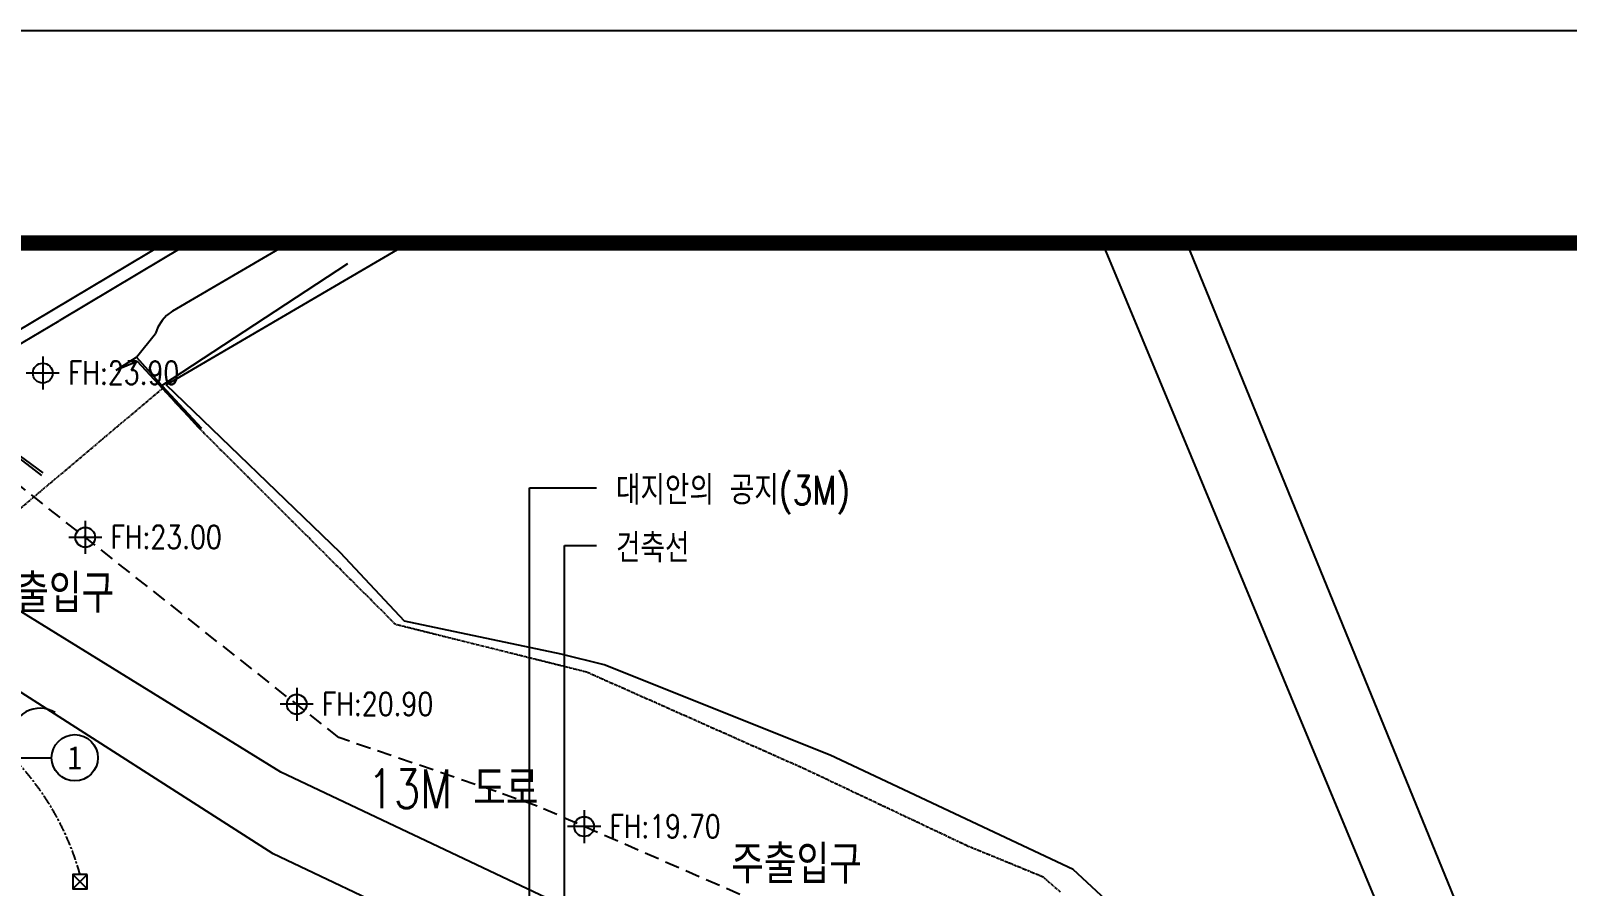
# Model space of a CAD drawing. Header units: millimetres. Extents: x 1145859089 to 1147511753, y -1047484727 to -1047247487.
# Drawn here: x 1146313392 to 1146393049, y -1047291838 to -1047247487 of the extents above; entities that cross this region are included whole.
import ezdxf
from ezdxf.enums import TextEntityAlignment as Align
from ezdxf.xclip import XClip

# ---------------------------------------------------------------- set-up
doc = ezdxf.new("R2010")
doc.units = ezdxf.units.MM
doc.header["$LTSCALE"] = 100
doc.header["$MEASUREMENT"] = 0
doc.header["$XCLIPFRAME"] = 2
for name, pattern in [('CENTERX2', [4, 2.5, -0.5, 0.5, -0.5]), ('단지배치도$0$HID', [2.3, 1.5, -0.8]), ('단지배치도$0$PHANTOM', [2.5, 1.25, -0.25, 0.25, -0.25, 0.25, -0.25])]:
    doc.linetypes.add(name, pattern=pattern)
doc.layers.get('0').update_dxf_attribs({"linetype": 'CONTINUOUS'})
doc.layers.get('Defpoints').update_dxf_attribs({"linetype": 'CONTINUOUS'})
for name, color, linetype in [('0-BLOCK', 2, 'CONTINUOUS'), ('L-지중매입', 3, 'CENTERX2'), ('SHEET', 7, 'CONTINUOUS'), ('SHEET$0$BDR', 4, 'CONTINUOUS'), ('SHEET$0$sheet', 3, 'CONTINUOUS'), ('TEXT-기호', 2, 'CONTINUOUS'), ('XREF', 135, 'CONTINUOUS'), ('단지배치도$0$S240910', 33, 'CONTINUOUS'), ('단지배치도$0$W240910', 135, 'CONTINUOUS')]:
    doc.layers.add(name, color=color, linetype=linetype)
doc.styles.add('단지배치도$0$WS1', font='romans.shx', dxfattribs={"width": 0.8, "bigfont": 'whgtxt.shx'})
doc.styles.add('돋움체', font='DotumChe.ttf')

# ---------------------------------------------------------------- blocks, each defined once
blk = doc.blocks.new('단지배치도$0$zw$9902')
at = {"layer": '단지배치도$0$W240910'}
for p, q in [((72254, 124363), (51608, 112076)), ((52087, 109368), (63788, 116196)), ((52042, 113080), (28869, 99285)), ((51608, 112076), (46186, 108847)), ((51523, 105499), (61156, 111817)), ((52087, 109368), (51763, 109127)), ((35841, 102692), (46186, 108847)), ((51315, 108509), (51192, 108191)), ((51533, 108857), (51315, 108509)), ((51763, 109127), (51533, 108857)), ((50199, 106963), (51192, 108191)), ((45343, 106991), (45343, 105276)), ((49154, 106294), (50199, 106963)), ((50199, 106963), (51523, 105499)), ((46200, 106133), (44485, 106133)), ((50257, 106729), (49154, 106294)), ((53514, 103204), (50257, 106729)), ((51523, 105499), (53570, 103282)), ((45371, 100957), (40627, 104399)), ((40627, 104399), (45285, 100824)), ((70581, 71593), (70581, 100184)), ((70581, 100184), (74052, 100184)), ((47545, 98476), (47545, 96762)), ((48402, 97619), (46688, 97619)), ((72392, 97198), (74052, 97198)), ((72392, 74054), (72392, 97198)), ((57685, 85441), (43900, 93971)), ((57289, 81207), (40437, 92002)), ((58508, 89822), (58508, 88108)), ((59365, 88965), (57650, 88965)), ((71443, 78927), (57685, 85441)), ((73410, 83483), (73410, 81768)), ((74267, 82625), (72553, 82625)), ((97690, 62074), (57289, 81207))]:
    blk.add_line(p, q, dxfattribs=at)
at = {"layer": '단지배치도$0$W240910', "linetype": '단지배치도$0$HID', "ltscale": 5}
for p, q in [((13350, 97776), (51526, 123029)), ((60693, 87240), (17903, 121018)), ((68851, 84441), (60693, 87240)), ((70975, 83687), (68851, 84441)), ((82534, 78649), (70975, 83687))]:
    blk.add_line(p, q, dxfattribs=at)
at = {"layer": '단지배치도$0$W240910', "ltscale": 10}
for p, q in [((63733, 112535), (72760, 117809)), ((108760, 102818), (103006, 116902)), ((100024, 113466), (100712, 111810)), ((51744, 105533), (63733, 112535)), ((100712, 111810), (104855, 101845)), ((60785, 96810), (51744, 105533)), ((115054, 87413), (108760, 102818)), ((104855, 101845), (110051, 89349)), ((64096, 93274), (60785, 96810)), ((72220, 91556), (64096, 93274)), ((74441, 91006), (72220, 91556)), ((86169, 86325), (74441, 91006)), ((110051, 89349), (116078, 74852)), ((118870, 78074), (115054, 87413)), ((98752, 80406), (86169, 86325)), ((104128, 75444), (98752, 80406))]:
    blk.add_line(p, q, dxfattribs=at)
at = {"layer": '단지배치도$0$W240910', "linetype": '단지배치도$0$PHANTOM'}
for p, q in [((51551, 105339), (44010, 98976)), ((53539, 103188), (51551, 105339)), ((63639, 93099), (53539, 103188)), ((73536, 90631), (63639, 93099)), ((84896, 85585), (73536, 90631)), ((93273, 81620), (84896, 85585)), ((93550, 81507), (93273, 81620)), ((95358, 80767), (93550, 81507)), ((97197, 80012), (95358, 80767)), ((98107, 79229), (97197, 80012))]:
    blk.add_line(p, q, dxfattribs=at)
at = {"layer": '단지배치도$0$W240910'}
for centre in [(45343, 106133), (47545, 97619), (58508, 88965), (73410, 82625)]:
    blk.add_circle(centre, 514, dxfattribs=at)
blk.add_arc((45200, 87258), 1500, 58.2505, 180, dxfattribs=at)
at = {"layer": '단지배치도$0$S240910', "style": '단지배치도$0$WS1', "width": 0.8}
for s, height, p in [('FH:23.90', 1200, (46660, 105551)), ('대지안의 공지(3M)', 1500, (75058, 99316)), ('FH:23.00', 1200, (48863, 97037)), ('건축선', 1500, (75058, 96317)), ('FH:20.90', 1200, (59825, 88383)), ('FH:19.70', 1200, (74728, 82043))]:
    blk.add_text(s, height=height, dxfattribs=at).set_placement(p)
for s, p in [('보행자출입구', (43970, 93713)), ('13M 도로', (66609, 83585)), ('주출입구', (84421, 79670))]:
    blk.add_text(s, height=2000, dxfattribs=at).set_placement(p, align=Align.CENTER)
blk = doc.blocks.new('단지배치도')
blk.add_blockref('단지배치도$0$zw$9902', (141034, 142437))
blk = doc.blocks.new('SHEET$0$zw$653F')
at = {"layer": 'Defpoints', "color": 0}
blk.add_lwpolyline([(826.33, 0), (0, 0), (0, -593.1), (826.33, -593.1)], close=True, dxfattribs=at)
at = {"layer": 'SHEET$0$sheet', "const_width": 2}
blk.add_lwpolyline([(27.5, -27.5), (813.83, -27.5), (813.83, -579), (27.5, -579)], close=True, dxfattribs=at)
blk = doc.blocks.new('SHEET$0$미소건축시트')
blk.add_blockref('SHEET$0$zw$653F', (0, 593.1))
blk = doc.blocks.new('SHEET')
at = {"layer": 'SHEET$0$BDR', "xscale": 100, "yscale": 100, "zscale": 100}
blk.add_blockref('SHEET$0$미소건축시트', (1200122, -1758265), dxfattribs=at)
blk = doc.blocks.new('A$C2857778D')
at = {"layer": '0-BLOCK'}
for p, q in [((-750, 750), (750, -750)), ((750, 750), (-750, -750))]:
    blk.add_line(p, q, dxfattribs=at)
blk.add_lwpolyline([(750, 750), (-750, 750), (-750, -750), (750, -750)], close=True, dxfattribs=at)
blk = doc.blocks.new('A$C742764A1')
at = {"layer": 'TEXT-기호', "color": 6}
blk.add_line((0.5, 0.5), (0.5, 5.5), dxfattribs=at)
blk.add_circle((0.5, 0.5), 0.5, dxfattribs=at)
blk.add_circle((0.5, 0.5), 0.5, dxfattribs=at)

msp = doc.modelspace()

# ---------------------------------------------------------------- linework, layer by layer
at = {"layer": 'L-지중매입', "ltscale": 2}
msp.add_arc((1146302409.467379, -1047294970.571751, 1673713.366374), 14047.030813, 15.4465065686, 72.9999406097, dxfattribs=at)
at = {"layer": 'TEXT-기호', "color": 6}
msp.add_circle((1146315675.962529, -1047285173.391032, 1673713.366374), 1200, dxfattribs=at)

# ---------------------------------------------------------------- block references
at = {"layer": '0-BLOCK', "xscale": 0.4999999999999999, "yscale": 0.4999999999999999, "zscale": 0.4999999999999999}
msp.add_blockref('A$C2857778D', (1146315949.112931, -1047291604.305523, 1673713.366374), dxfattribs=at)
at = {"layer": 'SHEET', "linetype": 'Continuous', "ltscale": 2, "xscale": 4, "yscale": 4, "zscale": 4}
msp.add_blockref('SHEET', (1141389133.38496, -1040451665.300647), dxfattribs=at)
at = {"layer": 'TEXT-기호', "linetype": 'Continuous', "ltscale": 2, "xscale": -400, "yscale": 400, "zscale": 400, "rotation": 269.9999999999948}
msp.add_blockref('A$C742764A1', (1146312275.960322, -1047285373.397859, 1673713.366374), dxfattribs=at)
at = {"layer": 'XREF'}
ref = msp.add_blockref('단지배치도', (1146127639.433662, -1047513806.462535), dxfattribs=at)
XClip(ref).set_block_clipping_path([(72982.4064819524, 34919.7593965302), (360382.4067475507, 255319.7593436702)])

# ---------------------------------------------------------------- texts
at = {"layer": 'TEXT-기호', "color": 6, "style": '돋움체'}
msp.add_text('1', height=1200, dxfattribs=at).set_placement((1146315675.962529, -1047285173.391032, 1673713.366374), align=Align.MIDDLE)

doc.saveas('drawing.dxf')
